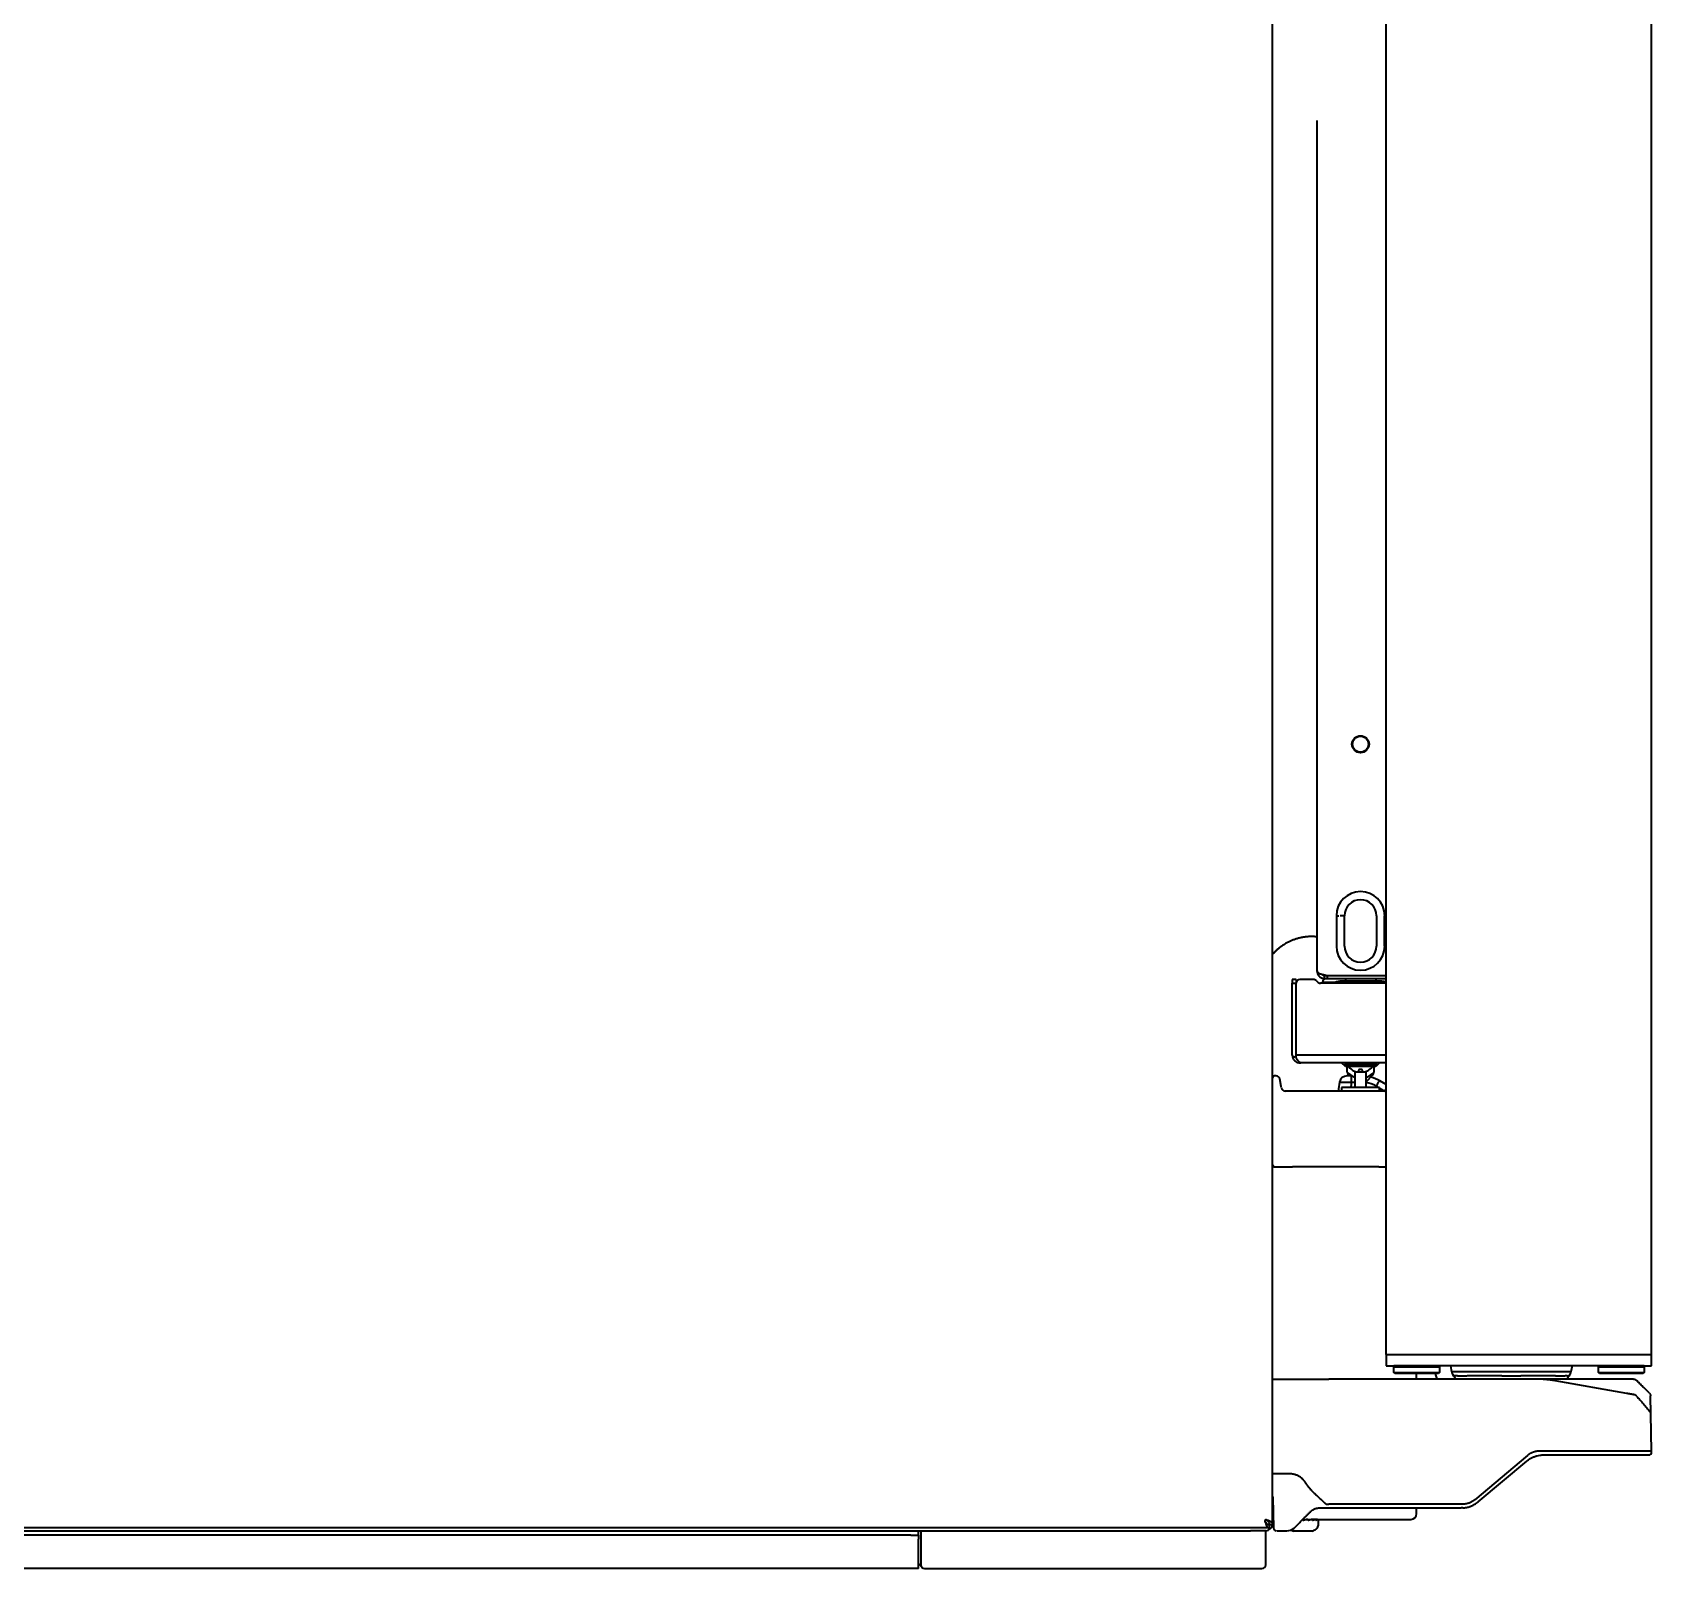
# Model space of a CAD drawing. Extents: x 53 to 4124, y 6244 to 10190.
# Drawn here: x 3627.7 to 4054.8, y 7999.4 to 8404.7 of the extents above; entities that cross this region are included whole.
import ezdxf

# ---------------------------------------------------------------- set-up
doc = ezdxf.new("R2010")
doc.units = 0
doc.header["$LTSCALE"] = 5
doc.layers.add('1', color=7, linetype='CONTINUOUS', true_color=0xffffff)

msp = doc.modelspace()

# ---------------------------------------------------------------- linework, layer by layer
at = {"layer": '1', "color": 7, "linetype": 'Continuous', "lineweight": 35}
for p, q in [((3984.79, 8055.9), (3984.79, 9019.4)), ((4054.8, 8055.9), (4054.8, 9019.4)), ((3954.79, 8011.34), (3954.79, 9007.1)), ((3966.6, 8157.15), (3966.6, 8381.41)), ((3971.64, 8171.65), (3971.64, 8163.65)), ((3971.64, 8171.65), (3972.25, 8171.65)), ((3973.78, 8171.65), (3972.65, 8171.65)), ((3973.78, 8163.65), (3973.78, 8171.65)), ((3982.23, 8171.65), (3982.23, 8163.65)), ((3984.37, 8163.65), (3984.37, 8171.65)), ((3960.01, 8154.85), (3960.01, 8153.85)), ((3961.01, 8154.85), (3960.01, 8154.85)), ((3960.01, 8134.85), (3960.01, 8153.85)), ((3960.01, 8153.85), (3961.01, 8153.85)), ((3961.01, 8154.85), (3961.01, 8153.85)), ((3961.01, 8134.85), (3961.01, 8153.85)), ((3961.01, 8134.85), (3961.01, 8153.85)), ((3965.59, 8154.85), (3962.01, 8154.85)), ((3966.3, 8154.56), (3966.71, 8154.14)), ((3966.6, 8157.07), (3966.6, 8157.15)), ((3966.6, 8157.09), (3966.6, 8156.99)), ((3984.79, 8153.85), (3967.42, 8153.85)), ((3967.88, 8156.11), (3967.86, 8156.12)), ((3968.01, 8154.1), (3968.01, 8153.85)), ((3968.01, 8154.1), (3971.31, 8154.1)), ((3968.4, 8155.9), (3969.03, 8155.9)), ((3968.4, 8155.9), (3968.4, 8155.1)), ((3968.4, 8155.1), (3969.3, 8155.1)), ((3968.51, 8155.1), (3968.51, 8154.97)), ((3969.03, 8155.9), (3984.79, 8155.9)), ((3969.3, 8155.1), (3969.3, 8155.9)), ((3969.3, 8155.1), (3984.79, 8155.1)), ((3983.51, 8154.35), (3972.51, 8154.35)), ((3972.51, 8154.35), (3972.51, 8153.85)), ((3974.01, 8155.1), (3974.01, 8154.35)), ((3982.01, 8155.1), (3982.01, 8154.35)), ((3983.51, 8154.35), (3983.51, 8153.85)), ((3961.01, 8134.55), (3961.01, 8134.85)), ((3961.01, 8134.28), (3961.01, 8134.85)), ((3984.79, 8134.85), (3961.01, 8134.85)), ((3962.01, 8132.85), (3962.26, 8132.85)), ((3984.79, 8132.85), (3962.26, 8132.85)), ((3974.01, 8131.85), (3973.01, 8132.85)), ((3974.01, 8132.6), (3982.01, 8132.6)), ((3974.01, 8132.2), (3974.01, 8132.6)), ((3983.01, 8132.85), (3982.01, 8131.85)), ((3982.01, 8132.6), (3982.01, 8132.2)), ((3955.75, 8129.4), (3955.3, 8129.4)), ((3957.09, 8126.58), (3956.74, 8128.58)), ((3974.01, 8132.2), (3982.01, 8132.2)), ((3974.91, 8131.85), (3974.01, 8131.85)), ((3974.16, 8131.95), (3981.86, 8131.95)), ((3974.51, 8130.27), (3974.51, 8131.85)), ((3974.51, 8130.27), (3976.5, 8128.84)), ((3975.62, 8127.75), (3975.62, 8129.4)), ((3975.68, 8131.06), (3975.63, 8131.06)), ((3976.5, 8130.35), (3976.5, 8126.35)), ((3979.51, 8130.35), (3976.5, 8130.35)), ((3981.21, 8129.56), (3979.42, 8127.77)), ((3979.51, 8126.35), (3979.51, 8130.35)), ((3981.51, 8130.27), (3979.51, 8128.84)), ((3980.38, 8131.06), (3980.25, 8131.02)), ((3980.38, 8131.06), (3980.33, 8131.06)), ((3982.01, 8131.85), (3981.1, 8131.85)), ((3981.51, 8131.85), (3981.51, 8130.27)), ((3957.15, 8126.23), (3957.09, 8126.58)), ((3982.8, 8125.4), (3958.13, 8125.4)), ((3973.01, 8126.35), (3973.01, 8125.4)), ((3983.01, 8126.35), (3973.01, 8126.35)), ((3975.62, 8127.75), (3976.5, 8127.75)), ((3982.12, 8126.68), (3982.68, 8126.35)), ((3984.8, 8125.4), (3982.8, 8125.4)), ((3983.01, 8125.4), (3983.01, 8126.35)), ((3983.01, 8126.16), (3984.32, 8125.4)), ((3984.79, 8127.09), (3983.12, 8128.06)), ((3955.3, 8105.4), (3954.79, 8105.4)), ((3955.3, 8105.4), (3960.05, 8105.4)), ((3982.8, 8105.4), (3960.05, 8105.4)), ((3982.8, 8105.4), (3984.8, 8105.4)), ((3984.79, 8055.9), (3984.79, 8052.9)), ((3984.79, 8055.9), (3986.8, 8055.9)), ((3986.8, 8055.9), (4052.8, 8055.9)), ((4052.8, 8055.9), (4054.8, 8055.9)), ((4054.8, 8052.9), (4054.8, 8055.9)), ((3984.79, 8052.9), (3986.8, 8052.9)), ((3986.8, 8052.65), (3987.05, 8052.9)), ((4052.8, 8052.9), (3986.8, 8052.9)), ((3986.8, 8052.65), (3998.8, 8052.65)), ((3986.8, 8051.15), (3986.8, 8052.65)), ((3998.55, 8052.9), (3998.8, 8052.65)), ((3998.8, 8052.65), (3998.8, 8051.15)), ((4002.07, 8051.32), (4001.8, 8052.9)), ((4033.52, 8051.32), (4002.07, 8051.32)), ((4033.8, 8052.9), (4033.52, 8051.32)), ((4040.8, 8052.65), (4041.05, 8052.9)), ((4040.8, 8052.65), (4052.8, 8052.65)), ((4040.8, 8051.15), (4040.8, 8052.65)), ((4052.55, 8052.9), (4052.8, 8052.65)), ((4052.8, 8052.9), (4054.8, 8052.9)), ((4052.8, 8052.65), (4052.8, 8051.15)), ((3971.36, 8049.4), (3969.68, 8049.4)), ((4004.93, 8049.4), (3971.36, 8049.4)), ((3986.8, 8051.15), (3992.8, 8051.15)), ((3987.05, 8050.9), (3986.8, 8051.15)), ((3992.8, 8050.9), (3987.05, 8050.9)), ((3992.8, 8051.15), (3998.8, 8051.15)), ((3998.55, 8050.9), (3992.8, 8050.9)), ((3992.8, 8049.4), (3992.8, 8050.9)), ((3997.7, 8050.9), (3998.11, 8049.4)), ((3998.8, 8051.15), (3998.55, 8050.9)), ((4003.09, 8050.3), (4002.58, 8050.3)), ((4005.51, 8050.14), (4004.13, 8050.14)), ((4013.83, 8050.3), (4007.06, 8050.3)), ((4017.06, 8049.4), (4008.21, 8049.4)), ((4019.18, 8050.14), (4016.41, 8050.14)), ((4022.11, 8049.4), (4018.04, 8049.4)), ((4028.53, 8050.3), (4021.77, 8050.3)), ((4047.53, 8049.4), (4025.25, 8049.4)), ((4048.23, 8045.62), (4029.38, 8048.95)), ((4031.46, 8050.14), (4030.08, 8050.14)), ((4032.5, 8050.3), (4033.01, 8050.3)), ((4040.8, 8051.15), (4046.8, 8051.15)), ((4041.05, 8050.9), (4040.8, 8051.15)), ((4046.8, 8050.9), (4041.05, 8050.9)), ((4046.8, 8051.15), (4052.8, 8051.15)), ((4052.55, 8050.9), (4046.8, 8050.9)), ((4052.8, 8051.15), (4052.55, 8050.9)), ((4054.62, 8040.15), (4054.54, 8044.99)), ((4054.8, 8030.4), (4054.62, 8040.15)), ((4047.8, 8030.4), (4025.25, 8030.4)), ((4054.8, 8030.4), (4047.8, 8030.4)), ((4054.79, 8030.14), (4054.8, 8030.4)), ((4022.04, 8029.23), (4008.14, 8017.57)), ((4009.06, 8017.04), (4021.84, 8027.76)), ((4026.34, 8029.4), (4047.79, 8029.4)), ((4047.79, 8029.4), (4054.04, 8029.4)), ((3955.02, 8024.4), (3954.79, 8024.4)), ((3956.4, 8024.4), (3955.02, 8024.4)), ((3959.29, 8024.4), (3956.4, 8024.4)), ((3963.83, 8021.54), (3963.62, 8021.9)), ((3954.9, 8018.23), (3955.04, 8010.14)), ((3964.78, 8014.39), (3964.92, 8014.52)), ((4004.93, 8016.4), (3969.68, 8016.4)), ((3969.68, 8015.4), (4004.56, 8015.4)), ((3992.8, 8013.9), (3992.8, 8015.4)), ((3312.6, 8009.4), (3949, 8009.4)), ((3953.65, 8010.2), (3312.9, 8010.2)), ((3861.4, 8008.2), (3861.4, 8009.4)), ((3862, 8009.4), (3862, 8000.4)), ((3953, 8009.4), (3949, 8009.4)), ((3952.77, 8011.92), (3952.77, 8011.85)), ((3953, 8000.4), (3953, 8009.4)), ((3953.08, 8012.23), (3953.14, 8012.23)), ((3954, 8011), (3953.65, 8011)), ((3953.65, 8011), (3953.81, 8011)), ((3953.65, 8010.2), (3953.81, 8010.2)), ((3953.99, 8011), (3953.81, 8011)), ((3953.81, 8010.2), (3953.99, 8010.2)), ((3953.99, 8010.2), (3953.99, 8011)), ((3954, 8011.19), (3954, 8011.34)), ((3954, 8011.19), (3954, 8011)), ((3954, 8011), (3954.79, 8011)), ((3954.79, 8011.19), (3954.79, 8011.34)), ((3954.79, 8011), (3954.79, 8011.19)), ((3956.81, 8009.4), (3958.55, 8009.4)), ((3965.29, 8009.3), (3960.31, 8009.3)), ((3962.8, 8012.4), (3983.8, 8012.4)), ((3965.23, 8012.39), (3964.12, 8012.26)), ((3964.63, 8012.4), (3964.67, 8012.33)), ((3965.33, 8012.39), (3965.24, 8012.38)), ((3966.11, 8012.39), (3965.28, 8012.32)), ((3966.17, 8012.39), (3966.11, 8012.39)), ((3966.59, 8012.39), (3966.14, 8012.36)), ((3966.8, 8012.1), (3966.8, 8010.65)), ((3983.8, 8012.4), (3991.3, 8012.4)), ((3859.4, 8008.2), (3406.4, 8008.2)), ((3859.4, 8008.2), (3861.4, 8008.2)), ((3861.4, 8008.2), (3861.4, 8007.2)), ((3861.4, 8001.6), (3861.4, 8007.2)), ((3861.4, 7999.4), (3861.4, 8001.6)), ((3861.4, 7999.4), (3404.4, 7999.4)), ((3863, 7999.4), (3866, 7999.4)), ((3866, 7999.4), (3949, 7999.4)), ((3949, 7999.4), (3952, 7999.4))]:
    msp.add_line(p, q, dxfattribs=at)
for radius in [2.25, 2.1]:
    msp.add_circle((3978.01, 8216.9), radius, dxfattribs=at)
for centre, radius, start, end in [((3978.01, 8171.65), 6.37, 0, 180), ((3978.01, 8171.65), 4.23, 0, 180), ((3978.01, 8163.65), 6.37, 180, 0), ((3978.01, 8163.65), 4.23, 180, 0), ((3962.01, 8153.85), 1, 90, 180), ((3965.59, 8153.85), 1, 45, 90), ((3967.42, 8154.85), 1, 225, 270), ((3969.01, 8154.1), 1, 90, 180), ((3972.51, 8151.35), 3, 90, 123.5573), ((3983.51, 8151.35), 3, 66.4425, 90), ((3962.01, 8134.85), 2, 180, 196.6967), ((3974.29, 8132.6), 0.283, 118.0725, 180), ((3981.72, 8132.6), 0.283, 0, 61.9275), ((3955.3, 8128.9), 0.5, 90, 180), ((3955.75, 8128.4), 1, 10, 90), ((3974.47, 8127.4), 2, 90, 170), ((3974.29, 8132.2), 0.283, 180, 241.9275), ((3975.51, 8130.27), 1, 196.3478, 225), ((3978.01, 8133.95), 3.74, 212.3241, 230.6209), ((3978.01, 8133.95), 3.74, 309.3889, 327.6759), ((3978.12, 8119.4), 10, 60, 74.9508), ((3980.51, 8130.27), 1, 315, 344.6267), ((3981.72, 8132.2), 0.283, 298.0725, 0), ((3958.13, 8126.4), 1, 190, 270), ((3978.12, 8119.75), 8, 60, 79.9973), ((3955.3, 8105.9), 0.5, 180, 270), ((4004.04, 8051.66), 2, 190, 222.8958), ((4031.55, 8051.66), 2, 317.1042, 350), ((4001.11, 8048.94), 2, 13.3265, 42.8958), ((4034.48, 8048.94), 2, 137.1042, 166.6735), ((4054.04, 8030.15), 0.75, 270, 359), ((3953.41, 8018.06), 1.5, 1, 22.1255), ((3991.3, 8013.9), 1.5, 270, 0), ((3953, 8012), 0.25, 90, 180), ((3953, 8011.2), 1.8, 270, 353.6845), ((3955.79, 8010.15), 0.75, 181, 270), ((3958.55, 8012.4), 3, 270, 309.6918), ((3962.8, 8015.84), 7, 243.1015, 249.1628), ((3962.8, 8015.84), 7, 290.8372, 300), ((3965.8, 8010.65), 1, 300, 0), ((3966.42, 8012.1), 0.375, 0, 25.7201), ((3861.16, 7999.6), 1, 23.5782, 76.5236), ((3863, 8000.4), 1, 180, 270), ((3952, 8000.4), 1, 270, 0)]:
    msp.add_arc(centre, radius, start, end, dxfattribs=at)
at = {"layer": '1', "color": 7, "linetype": 'Continuous', "lineweight": 35, "extrusion": (0, 0, -1)}
for centre, major_axis, ratio, start_param, end_param in [((3978, 8133.97), (-3.62, -0.87), 0.997235, 5.247399, 5.62012), ((3977.75, 8134.01), (-0.81, -3.6), 0.902278, 6.178468, 6.295334), ((3977.45, 8134.01), (-0.38, -3.67), 0.420739, 6.027806, 6.144672), ((3977.71, 8133.97), (-0.27, -3.72), 0.017407, 5.611261, 5.983982), ((3978.3, 8133.97), (-0.27, 3.72), 0.017407, 3.440796, 3.813517), ((3978.56, 8134.01), (-0.38, 3.67), 0.420739, 3.280106, 3.396972), ((3978.26, 8134.01), (-0.81, 3.6), 0.902278, 3.129444, 3.24631), ((3978.01, 8133.97), (-3.62, 0.87), 0.997235, 3.804658, 4.177379), ((3982.12, 8126.33), (-1, -1.73), 0.087823, 1.721753, 3.141593), ((3984.4, 8125.01), (-1, -1.73), 0.087823, 1.74833, 2.120062), ((4026.34, 8022.4), (-4.2, 5.6), 1, 6.228593, 6.335927), ((4026.34, 8022.4), (-7, 0), 1, 1.429434, 1.570796), ((4004.56, 8022.4), (-4.16, 5.63), 1, 3.080358, 3.171137), ((3967.04, 8012.4), (2.13, 2.11), 0.999794, 4.707562, 4.719006), ((4004.56, 8022.4), (-7, 0), 1, 4.654121, 4.712389)]:
    msp.add_ellipse(centre, major_axis=major_axis, ratio=ratio, start_param=start_param, end_param=end_param, dxfattribs=at)
at = {"layer": '1', "color": 7, "linetype": 'Continuous', "lineweight": 35}
msp.add_rational_spline([(3966.63, 8166.07), (3963.29, 8166.44), (3960.02, 8165.73), (3957.18, 8164.05), (3955.01, 8161.67), (3954.95, 8161.61), (3954.88, 8161.55), (3954.8, 8161.51), (3954.71, 8161.49), (3954.69, 8161.49), (3954.68, 8161.49), (3954.66, 8161.48), (3954.65, 8161.48)], [0.499655350133, 0.482189913623, 0.483788026206, 0.50444968788, 0.544174898647, 0.531788766491, 0.527660055772, 0.531788766491, 0.544174898647, 0.544174898647, 0.544077319668, 0.543914335953, 0.543711049309], degree=4, knots=[0, 0, 0, 0, 0, 0.969667, 0.969667, 0.969667, 0.969667, 0.995868, 0.995868, 0.995868, 0.995868, 1, 1, 1, 1, 1], dxfattribs=at)
for points, knots in [([(3968.4, 8156.01), (3968.28, 8156.03), (3968.16, 8156.05), (3967.98, 8156.09), (3967.92, 8156.1), (3967.84, 8156.12), (3967.81, 8156.13), (3967.75, 8156.15), (3967.72, 8156.15), (3967.59, 8156.19), (3967.49, 8156.23), (3967.36, 8156.27), (3967.34, 8156.28), (3967.29, 8156.3), (3967.27, 8156.31), (3967.2, 8156.34), (3967.16, 8156.37), (3967.04, 8156.43), (3966.97, 8156.48), (3966.89, 8156.54), (3966.88, 8156.55), (3966.85, 8156.58), (3966.8, 8156.62), (3966.77, 8156.66), (3966.73, 8156.72), (3966.71, 8156.75), (3966.68, 8156.79), (3966.67, 8156.81), (3966.66, 8156.84), (3966.65, 8156.85), (3966.62, 8156.93), (3966.61, 8157), (3966.6, 8157.07)], [0, 0, 0, 0, 0.125, 0.125, 0.1875, 0.1875, 0.21875, 0.21875, 0.25, 0.25, 0.375, 0.375, 0.40625, 0.40625, 0.4375, 0.4375, 0.5, 0.5, 0.625, 0.625, 0.65625, 0.65625, 0.6875, 0.75, 0.75, 0.8125, 0.8125, 0.84375, 0.84375, 0.875, 0.875, 1, 1, 1, 1]), ([(3966.6, 8156.79), (3966.61, 8156.69), (3966.62, 8156.59), (3966.67, 8156.39), (3966.7, 8156.29), (3966.76, 8156.16), (3966.77, 8156.13), (3966.79, 8156.09), (3966.83, 8156.01), (3966.87, 8155.94), (3966.97, 8155.8), (3967.04, 8155.72), (3967.14, 8155.61), (3967.16, 8155.59), (3967.2, 8155.55), (3967.27, 8155.5), (3967.34, 8155.45), (3967.48, 8155.35), (3967.59, 8155.29), (3967.72, 8155.23), (3967.75, 8155.22), (3967.81, 8155.2), (3967.84, 8155.19), (3967.92, 8155.17), (3968.04, 8155.14), (3968.16, 8155.12), (3968.25, 8155.11), (3968.28, 8155.11), (3968.34, 8155.1), (3968.37, 8155.1), (3968.4, 8155.1)], [0, 0, 0, 0, 0.125, 0.125, 0.25, 0.25, 0.28125, 0.28125, 0.3125, 0.375, 0.375, 0.5, 0.5, 0.53125, 0.53125, 0.5625, 0.625, 0.625, 0.75, 0.75, 0.78125, 0.78125, 0.8125, 0.8125, 0.875, 0.9375, 0.9375, 0.96875, 0.96875, 1, 1, 1, 1]), ([(3968.4, 8155.9), (3968.32, 8155.9), (3968.25, 8155.91), (3968.16, 8155.93), (3968.14, 8155.93), (3968.11, 8155.94), (3968.09, 8155.95), (3968.05, 8155.96), (3968.03, 8155.97), (3968.01, 8155.98)], [0, 0, 0, 0, 0.557491, 0.557491, 0.696864, 0.696864, 0.836237, 0.836237, 1, 1, 1, 1]), ([(3968.75, 8155.9), (3968.69, 8155.92), (3968.62, 8155.94), (3968.51, 8155.97), (3968.45, 8155.99), (3968.4, 8156.01)], [0, 0, 0, 0, 0.537041, 0.537041, 1, 1, 1, 1]), ([(3968.4, 8156.01), (3968.49, 8155.99), (3968.59, 8155.97), (3968.8, 8155.94), (3968.92, 8155.92), (3969.03, 8155.9)], [0, 0, 0, 0, 0.462959, 0.462959, 1, 1, 1, 1]), ([(3960.09, 8134.28), (3960.17, 8134.3), (3960.25, 8134.33), (3960.41, 8134.37), (3960.49, 8134.4), (3960.72, 8134.47), (3960.86, 8134.51), (3961.01, 8134.55)], [0, 0, 0, 0, 0.262924, 0.262924, 0.526857, 0.526857, 1, 1, 1, 1]), ([(3960.09, 8134.28), (3960.12, 8134.18), (3960.15, 8134.09), (3960.23, 8133.92), (3960.28, 8133.84), (3960.36, 8133.72), (3960.39, 8133.68), (3960.43, 8133.62), (3960.45, 8133.6), (3960.48, 8133.56), (3960.49, 8133.54), (3960.57, 8133.45), (3960.64, 8133.39), (3960.79, 8133.26), (3960.87, 8133.21), (3960.99, 8133.13), (3961.03, 8133.1), (3961.12, 8133.06), (3961.16, 8133.04), (3961.29, 8132.98), (3961.38, 8132.95), (3961.57, 8132.9), (3961.66, 8132.88), (3961.76, 8132.87)], [0, 0, 0, 0, 0.125, 0.125, 0.25, 0.25, 0.3125, 0.3125, 0.34375, 0.34375, 0.375, 0.375, 0.5, 0.5, 0.625, 0.625, 0.6875, 0.6875, 0.75, 0.75, 0.875, 0.875, 1, 1, 1, 1]), ([(3962.2, 8132.87), (3962.15, 8132.88), (3962.1, 8132.9), (3962, 8132.95), (3961.95, 8132.98), (3961.88, 8133.04), (3961.85, 8133.06), (3961.81, 8133.09), (3961.8, 8133.11), (3961.78, 8133.13), (3961.76, 8133.14), (3961.7, 8133.21), (3961.65, 8133.26), (3961.55, 8133.39), (3961.5, 8133.45), (3961.43, 8133.56), (3961.4, 8133.6), (3961.35, 8133.68), (3961.33, 8133.72), (3961.26, 8133.84), (3961.21, 8133.92), (3961.11, 8134.09), (3961.06, 8134.18), (3961.01, 8134.28)], [0, 0, 0, 0, 0.125, 0.125, 0.25, 0.25, 0.3125, 0.3125, 0.34375, 0.34375, 0.375, 0.375, 0.5, 0.5, 0.625, 0.625, 0.6875, 0.6875, 0.75, 0.75, 0.875, 0.875, 1, 1, 1, 1]), ([(3961.76, 8132.87), (3961.76, 8132.87), (3961.77, 8132.87), (3961.78, 8132.86), (3961.79, 8132.86), (3961.8, 8132.86), (3961.81, 8132.86), (3961.82, 8132.86), (3961.83, 8132.86), (3961.84, 8132.86), (3961.85, 8132.86), (3961.86, 8132.86), (3961.87, 8132.86), (3961.89, 8132.86), (3961.9, 8132.85), (3961.91, 8132.85), (3961.92, 8132.85), (3961.93, 8132.85), (3961.94, 8132.85), (3961.96, 8132.85), (3961.97, 8132.85), (3961.98, 8132.85), (3961.99, 8132.85), (3962, 8132.85), (3962.01, 8132.85)], [0, 0, 0, 0, 0.043237, 0.08653, 0.129905, 0.173384, 0.216994, 0.260756, 0.304696, 0.348836, 0.3932, 0.437809, 0.482687, 0.527855, 0.573335, 0.619147, 0.665313, 0.711853, 0.758786, 0.806131, 0.853907, 0.902132, 0.950824, 1, 1, 1, 1]), ([(3962.26, 8132.85), (3962.25, 8132.85), (3962.25, 8132.85), (3962.25, 8132.85), (3962.25, 8132.85), (3962.25, 8132.85), (3962.25, 8132.85), (3962.25, 8132.85), (3962.24, 8132.86), (3962.24, 8132.86), (3962.24, 8132.86), (3962.24, 8132.86), (3962.23, 8132.86), (3962.23, 8132.86), (3962.23, 8132.86), (3962.22, 8132.86), (3962.22, 8132.86), (3962.21, 8132.86), (3962.21, 8132.86), (3962.2, 8132.87), (3962.2, 8132.87), (3962.2, 8132.87)], [0, 0, 0, 0, 0.152946, 0.20292, 0.252426, 0.301484, 0.350116, 0.398346, 0.446196, 0.493691, 0.540856, 0.587714, 0.634291, 0.680614, 0.726709, 0.772601, 0.81832, 0.863891, 0.909343, 0.954703, 1, 1, 1, 1]), ([(3975.62, 8129.4), (3975.54, 8129.4), (3975.47, 8129.4), (3975.38, 8129.4), (3975.36, 8129.4), (3975.32, 8129.4), (3975.27, 8129.4), (3975.18, 8129.4), (3975.11, 8129.4), (3975.06, 8129.4), (3975.05, 8129.4), (3975.02, 8129.4), (3975, 8129.4), (3974.92, 8129.4), (3974.86, 8129.4), (3974.79, 8129.4), (3974.76, 8129.4), (3974.72, 8129.4), (3974.71, 8129.4), (3974.69, 8129.4), (3974.68, 8129.4), (3974.63, 8129.4), (3974.59, 8129.4), (3974.56, 8129.4), (3974.55, 8129.4), (3974.54, 8129.4), (3974.53, 8129.4), (3974.51, 8129.4), (3974.5, 8129.4), (3974.48, 8129.4), (3974.47, 8129.4), (3974.47, 8129.4)], [0, 0, 0, 0, 0.125227, 0.125227, 0.156534, 0.156534, 0.18784, 0.250454, 0.313067, 0.313067, 0.344374, 0.344374, 0.375681, 0.375681, 0.500908, 0.500908, 0.563521, 0.563521, 0.594828, 0.594828, 0.626135, 0.626135, 0.751361, 0.751361, 0.782668, 0.782668, 0.813975, 0.813975, 0.876588, 0.876588, 1, 1, 1, 1]), ([(3978.47, 8131.06), (3978.43, 8131.06), (3978.4, 8131.06), (3978.32, 8131.06), (3978.24, 8131.06), (3978.16, 8131.06), (3978.08, 8131.06), (3978.04, 8131.06), (3977.93, 8131.06), (3977.85, 8131.06), (3977.73, 8131.06), (3977.69, 8131.06), (3977.61, 8131.06), (3977.58, 8131.06), (3977.54, 8131.06)], [0, 0, 0, 0, 0.125, 0.125, 0.25, 0.375, 0.375, 0.5, 0.5, 0.75, 0.75, 0.875, 0.875, 1, 1, 1, 1]), ([(3972.5, 8127.75), (3972.5, 8127.75), (3972.5, 8127.75), (3972.5, 8127.75), (3972.5, 8127.75), (3972.5, 8127.75), (3972.51, 8127.75), (3972.51, 8127.75), (3972.51, 8127.75), (3972.53, 8127.76), (3972.56, 8127.76), (3972.61, 8127.77), (3972.65, 8127.77), (3972.66, 8127.77), (3972.67, 8127.77), (3972.68, 8127.77), (3972.71, 8127.77), (3972.73, 8127.77), (3972.79, 8127.77), (3972.87, 8127.77), (3972.98, 8127.78), (3973.06, 8127.78), (3973.09, 8127.78), (3973.15, 8127.78), (3973.19, 8127.78), (3973.28, 8127.78), (3973.42, 8127.78), (3973.64, 8127.78), (3973.81, 8127.78), (3973.93, 8127.78), (3973.98, 8127.78), (3974.07, 8127.78), (3974.11, 8127.77), (3974.24, 8127.77), (3974.43, 8127.77), (3974.62, 8127.77), (3974.76, 8127.77), (3974.81, 8127.77), (3974.91, 8127.76), (3974.96, 8127.76), (3975.11, 8127.76), (3975.21, 8127.76), (3975.36, 8127.75), (3975.44, 8127.75), (3975.53, 8127.75), (3975.57, 8127.75), (3975.6, 8127.75), (3975.61, 8127.75), (3975.61, 8127.75), (3975.62, 8127.75), (3975.62, 8127.75)], [0, 0, 0, 0, 0.001843, 0.001843, 0.003797, 0.007703, 0.015517, 0.031144, 0.062397, 0.062397, 0.124904, 0.187411, 0.187411, 0.203037, 0.203037, 0.218664, 0.218664, 0.249918, 0.249918, 0.312424, 0.374931, 0.374931, 0.406185, 0.406185, 0.437438, 0.437438, 0.499945, 0.562452, 0.624959, 0.624959, 0.656212, 0.656212, 0.687466, 0.687466, 0.749973, 0.812479, 0.812479, 0.843733, 0.843733, 0.874986, 0.874986, 0.937493, 0.937493, 0.968747, 0.984373, 0.992187, 0.996093, 0.998047, 0.998047, 1, 1, 1, 1]), ([(3954.79, 8049.4), (3958.57, 8049.4), (3962.35, 8049.4), (3966.13, 8049.4), (3966.43, 8049.4), (3966.73, 8049.4), (3967.13, 8049.4), (3967.19, 8049.4), (3967.25, 8049.4), (3967.34, 8049.4), (3967.38, 8049.4), (3967.44, 8049.4), (3967.48, 8049.4), (3967.54, 8049.4), (3967.58, 8049.4), (3967.65, 8049.4), (3967.68, 8049.4), (3967.79, 8049.4), (3967.86, 8049.4), (3968.01, 8049.4), (3968.09, 8049.4), (3968.24, 8049.4), (3968.32, 8049.4), (3968.44, 8049.4), (3968.48, 8049.4), (3968.54, 8049.4), (3968.56, 8049.4), (3968.6, 8049.4), (3968.62, 8049.4), (3968.68, 8049.4), (3968.72, 8049.4), (3968.8, 8049.4), (3968.84, 8049.4), (3968.88, 8049.4)], [-11.569498, -11.569498, -11.569498, -11.569498, -0.847344, -0.847344, -0.847344, 0, 0, 0, 0.125, 0.125, 0.1875, 0.1875, 0.25, 0.25, 0.3125, 0.3125, 0.375, 0.375, 0.5, 0.5, 0.625, 0.625, 0.75, 0.75, 0.8125, 0.8125, 0.84375, 0.84375, 0.875, 0.875, 0.9375, 0.9375, 1, 1, 1, 1]), ([(4003.31, 8050.28), (4003.27, 8050.29), (4003.23, 8050.29), (4003.16, 8050.3), (4003.12, 8050.3), (4003.09, 8050.3)], [0, 0, 0, 0, 0.5, 0.5, 1, 1, 1, 1]), ([(4004.13, 8050.14), (4004.09, 8050.14), (4004.06, 8050.14), (4003.99, 8050.15), (4003.95, 8050.15), (4003.88, 8050.16), (4003.84, 8050.17), (4003.77, 8050.19), (4003.74, 8050.19), (4003.66, 8050.21), (4003.63, 8050.22), (4003.56, 8050.23), (4003.53, 8050.24), (4003.43, 8050.26), (4003.37, 8050.27), (4003.31, 8050.28)], [0, 0, 0, 0, 0.125, 0.125, 0.25, 0.25, 0.375, 0.375, 0.5, 0.5, 0.625, 0.625, 0.75, 0.75, 1, 1, 1, 1]), ([(4006.57, 8050.28), (4006.47, 8050.27), (4006.37, 8050.26), (4006.24, 8050.24), (4006.19, 8050.23), (4006.11, 8050.22), (4006.06, 8050.21), (4005.98, 8050.19), (4005.94, 8050.19), (4005.86, 8050.17), (4005.82, 8050.16), (4005.73, 8050.15), (4005.69, 8050.15), (4005.6, 8050.14), (4005.56, 8050.14), (4005.51, 8050.14)], [0, 0, 0, 0, 0.25, 0.25, 0.375, 0.375, 0.5, 0.5, 0.625, 0.625, 0.75, 0.75, 0.875, 0.875, 1, 1, 1, 1]), ([(4007.06, 8050.3), (4006.97, 8050.3), (4006.89, 8050.3), (4006.72, 8050.29), (4006.64, 8050.29), (4006.57, 8050.28)], [0, 0, 0, 0, 0.5, 0.5, 1, 1, 1, 1]), ([(4014.54, 8050.28), (4014.42, 8050.29), (4014.3, 8050.29), (4014.06, 8050.3), (4013.95, 8050.3), (4013.83, 8050.3)], [0, 0, 0, 0, 0.5, 0.5, 1, 1, 1, 1]), ([(4016.41, 8050.14), (4016.33, 8050.14), (4016.25, 8050.14), (4016.1, 8050.15), (4016.02, 8050.15), (4015.86, 8050.16), (4015.78, 8050.17), (4015.63, 8050.19), (4015.55, 8050.19), (4015.4, 8050.21), (4015.32, 8050.22), (4015.16, 8050.23), (4015.08, 8050.24), (4014.85, 8050.26), (4014.7, 8050.27), (4014.54, 8050.28)], [0, 0, 0, 0, 0.125, 0.125, 0.25, 0.25, 0.375, 0.375, 0.5, 0.5, 0.625, 0.625, 0.75, 0.75, 1, 1, 1, 1]), ([(4021.05, 8050.28), (4020.9, 8050.27), (4020.74, 8050.26), (4020.51, 8050.24), (4020.43, 8050.23), (4020.27, 8050.22), (4020.2, 8050.21), (4020.04, 8050.19), (4019.96, 8050.19), (4019.81, 8050.17), (4019.73, 8050.16), (4019.57, 8050.15), (4019.5, 8050.15), (4019.34, 8050.14), (4019.26, 8050.14), (4019.18, 8050.14)], [0, 0, 0, 0, 0.25, 0.25, 0.375, 0.375, 0.5, 0.5, 0.625, 0.625, 0.75, 0.75, 0.875, 0.875, 1, 1, 1, 1]), ([(4021.77, 8050.3), (4021.65, 8050.3), (4021.53, 8050.3), (4021.29, 8050.29), (4021.17, 8050.29), (4021.05, 8050.28)], [0, 0, 0, 0, 0.5, 0.5, 1, 1, 1, 1]), ([(4029.38, 8048.95), (4028.97, 8049.02), (4028.56, 8049.08), (4027.95, 8049.16), (4027.74, 8049.19), (4027.33, 8049.24), (4027.12, 8049.26), (4026.5, 8049.31), (4026.09, 8049.34), (4025.26, 8049.39), (4024.85, 8049.4), (4024.43, 8049.4)], [0, 0, 0, 0, 0.25, 0.25, 0.375, 0.375, 0.5, 0.5, 0.75, 0.75, 1, 1, 1, 1]), ([(4029.03, 8050.28), (4028.95, 8050.29), (4028.87, 8050.29), (4028.7, 8050.3), (4028.62, 8050.3), (4028.53, 8050.3)], [0, 0, 0, 0, 0.5, 0.5, 1, 1, 1, 1]), ([(4030.08, 8050.14), (4030.03, 8050.14), (4029.99, 8050.14), (4029.9, 8050.15), (4029.86, 8050.15), (4029.78, 8050.16), (4029.73, 8050.17), (4029.65, 8050.19), (4029.61, 8050.19), (4029.53, 8050.21), (4029.48, 8050.22), (4029.4, 8050.23), (4029.35, 8050.24), (4029.22, 8050.26), (4029.12, 8050.27), (4029.03, 8050.28)], [0, 0, 0, 0, 0.125, 0.125, 0.25, 0.25, 0.375, 0.375, 0.5, 0.5, 0.625, 0.625, 0.75, 0.75, 1, 1, 1, 1]), ([(4032.28, 8050.28), (4032.22, 8050.27), (4032.16, 8050.26), (4032.07, 8050.24), (4032.03, 8050.23), (4031.96, 8050.22), (4031.93, 8050.21), (4031.86, 8050.19), (4031.82, 8050.19), (4031.75, 8050.17), (4031.71, 8050.16), (4031.64, 8050.15), (4031.6, 8050.15), (4031.53, 8050.14), (4031.5, 8050.14), (4031.46, 8050.14)], [0, 0, 0, 0, 0.25, 0.25, 0.375, 0.375, 0.5, 0.5, 0.625, 0.625, 0.75, 0.75, 0.875, 0.875, 1, 1, 1, 1]), ([(4032.5, 8050.3), (4032.47, 8050.3), (4032.44, 8050.3), (4032.36, 8050.29), (4032.32, 8050.29), (4032.28, 8050.28)], [0, 0, 0, 0, 0.5, 0.5, 1, 1, 1, 1]), ([(4050.05, 8049.4), (4050.05, 8049.4), (4050.05, 8049.4), (4050.03, 8049.4), (4050.03, 8049.4), (4050.01, 8049.4), (4050.01, 8049.4), (4049.99, 8049.4), (4049.98, 8049.4), (4049.96, 8049.4), (4049.95, 8049.4), (4049.92, 8049.4), (4049.91, 8049.4), (4049.88, 8049.4), (4049.87, 8049.4), (4049.82, 8049.4), (4049.78, 8049.4), (4049.7, 8049.4), (4049.66, 8049.4), (4049.57, 8049.4), (4049.52, 8049.4), (4049.46, 8049.4), (4049.44, 8049.4), (4049.42, 8049.4), (4049.37, 8049.4), (4049.33, 8049.4), (4049.25, 8049.4), (4049.18, 8049.4), (4049.06, 8049.4), (4048.99, 8049.4), (4048.89, 8049.4), (4048.86, 8049.4), (4048.8, 8049.4), (4048.79, 8049.4), (4048.75, 8049.4), (4048.73, 8049.4), (4048.64, 8049.4), (4048.57, 8049.4), (4048.42, 8049.4), (4048.34, 8049.4), (4048.19, 8049.4), (4048.11, 8049.4), (4047.99, 8049.4), (4047.95, 8049.4), (4047.86, 8049.4), (4047.82, 8049.4), (4047.74, 8049.4), (4047.7, 8049.4), (4047.64, 8049.4), (4047.62, 8049.4), (4047.58, 8049.4), (4047.55, 8049.4), (4047.53, 8049.4)], [0, 0, 0, 0, 0.0625, 0.0625, 0.09375, 0.09375, 0.125, 0.125, 0.15625, 0.15625, 0.1875, 0.1875, 0.21875, 0.21875, 0.25, 0.25, 0.3125, 0.3125, 0.375, 0.375, 0.4375, 0.4375, 0.453125, 0.453125, 0.46875, 0.5, 0.5, 0.5625, 0.5625, 0.625, 0.625, 0.65625, 0.65625, 0.671875, 0.671875, 0.6875, 0.6875, 0.75, 0.75, 0.8125, 0.8125, 0.875, 0.875, 0.90625, 0.90625, 0.9375, 0.9375, 0.96875, 0.96875, 0.984375, 0.984375, 1, 1, 1, 1]), ([(4050.05, 8049.4), (4050.12, 8049.4), (4050.18, 8049.4), (4050.31, 8049.37), (4050.37, 8049.35), (4050.49, 8049.3), (4050.55, 8049.27), (4050.66, 8049.2), (4050.71, 8049.16), (4050.76, 8049.12)], [0, 0, 0, 0, 0.25, 0.25, 0.5, 0.5, 0.75, 0.75, 1, 1, 1, 1]), ([(4050.26, 8045.27), (4050.25, 8045.27), (4050.25, 8045.27), (4050.24, 8045.27), (4050.23, 8045.27), (4050.22, 8045.27), (4050.21, 8045.27), (4050.19, 8045.28), (4050.18, 8045.28), (4050.14, 8045.29), (4050.12, 8045.29), (4050.09, 8045.3), (4050.08, 8045.3), (4050.07, 8045.3), (4050.06, 8045.3), (4050.04, 8045.3), (4050.03, 8045.31), (4049.98, 8045.31), (4049.95, 8045.32), (4049.84, 8045.34), (4049.75, 8045.35), (4049.65, 8045.37), (4049.62, 8045.38), (4049.61, 8045.38), (4049.58, 8045.39), (4049.55, 8045.39), (4049.48, 8045.4), (4049.42, 8045.41), (4049.32, 8045.43), (4049.26, 8045.44), (4049.15, 8045.46), (4049.09, 8045.47), (4049, 8045.49), (4048.96, 8045.49), (4048.9, 8045.5), (4048.87, 8045.51), (4048.77, 8045.53), (4048.64, 8045.55), (4048.51, 8045.57), (4048.37, 8045.6), (4048.3, 8045.61), (4048.23, 8045.62)], [0, 0, 0, 0, 0.0625, 0.0625, 0.09375, 0.09375, 0.125, 0.125, 0.1875, 0.1875, 0.25, 0.25, 0.265625, 0.265625, 0.28125, 0.28125, 0.3125, 0.3125, 0.375, 0.375, 0.5, 0.515625, 0.515625, 0.53125, 0.53125, 0.5625, 0.5625, 0.625, 0.625, 0.6875, 0.6875, 0.75, 0.75, 0.78125, 0.78125, 0.8125, 0.8125, 0.875, 0.9375, 0.9375, 1, 1, 1, 1]), ([(4050.84, 8044.93), (4050.81, 8044.97), (4050.76, 8045.01), (4050.68, 8045.09), (4050.63, 8045.12), (4050.53, 8045.18), (4050.48, 8045.2), (4050.37, 8045.24), (4050.31, 8045.26), (4050.26, 8045.27)], [0, 0, 0, 0, 0.25, 0.25, 0.5, 0.5, 0.75, 0.75, 1, 1, 1, 1]), ([(4054.24, 8045.69), (4054.29, 8045.64), (4054.33, 8045.59), (4054.4, 8045.49), (4054.43, 8045.43), (4054.48, 8045.31), (4054.5, 8045.25), (4054.53, 8045.12), (4054.54, 8045.06), (4054.54, 8044.99)], [0, 0, 0, 0, 0.25, 0.25, 0.5, 0.5, 0.75, 0.75, 1, 1, 1, 1]), ([(4054.62, 8040.15), (4054.62, 8040.21), (4054.62, 8040.26), (4054.6, 8040.38), (4054.58, 8040.43), (4054.54, 8040.54), (4054.51, 8040.59), (4054.46, 8040.69), (4054.42, 8040.74), (4054.39, 8040.78)], [0, 0, 0, 0, 0.25, 0.25, 0.5, 0.5, 0.75, 0.75, 1, 1, 1, 1]), ([(4025.25, 8030.4), (4025.23, 8030.4), (4025.19, 8030.4), (4025.12, 8030.4), (4025.04, 8030.4), (4024.95, 8030.39), (4024.86, 8030.39), (4024.75, 8030.38), (4024.64, 8030.36), (4024.51, 8030.35), (4024.34, 8030.32), (4024.14, 8030.28), (4023.92, 8030.22), (4023.72, 8030.16), (4023.54, 8030.1), (4023.35, 8030.03), (4023.16, 8029.94), (4022.96, 8029.85), (4022.79, 8029.75), (4022.66, 8029.68), (4022.57, 8029.62), (4022.49, 8029.57), (4022.41, 8029.52), (4022.34, 8029.47), (4022.28, 8029.43), (4022.23, 8029.38), (4022.18, 8029.35), (4022.13, 8029.31), (4022.1, 8029.28), (4022.06, 8029.26), (4022.05, 8029.24), (4022.04, 8029.23)], [0, 0, 0, 0, 0.017064, 0.036815, 0.059249, 0.084363, 0.112153, 0.142614, 0.175746, 0.211544, 0.250008, 0.322378, 0.388152, 0.447354, 0.499999, 0.556663, 0.617207, 0.681642, 0.74999, 0.781923, 0.811844, 0.839751, 0.865643, 0.889519, 0.911376, 0.931211, 0.949024, 0.964812, 0.978571, 0.990302, 1, 1, 1, 1]), ([(4022.44, 8028.22), (4022.66, 8028.36), (4022.89, 8028.5), (4023.24, 8028.68), (4023.41, 8028.76), (4023.59, 8028.84), (4023.71, 8028.89), (4023.77, 8028.91), (4023.96, 8028.98), (4024.14, 8029.05), (4024.33, 8029.11), (4024.46, 8029.14), (4024.52, 8029.16), (4024.84, 8029.24), (4025.1, 8029.3), (4025.36, 8029.33)], [0, 0, 0, 0, 0.25, 0.25, 0.375, 0.4375, 0.4375, 0.5, 0.5, 0.625, 0.6875, 0.6875, 0.75, 0.75, 1, 1, 1, 1]), ([(3963.62, 8021.9), (3963.61, 8021.91), (3963.6, 8021.94), (3963.57, 8021.99), (3963.53, 8022.05), (3963.48, 8022.13), (3963.42, 8022.22), (3963.34, 8022.33), (3963.25, 8022.45), (3963.15, 8022.58), (3963.04, 8022.71), (3962.93, 8022.83), (3962.79, 8022.97), (3962.6, 8023.16), (3962.33, 8023.38), (3962.05, 8023.58), (3961.8, 8023.73), (3961.53, 8023.88), (3961.22, 8024.02), (3960.89, 8024.14), (3960.64, 8024.22), (3960.44, 8024.27), (3960.29, 8024.3), (3960.12, 8024.33), (3959.98, 8024.36), (3959.86, 8024.37), (3959.78, 8024.38), (3959.71, 8024.38), (3959.64, 8024.39), (3959.57, 8024.39), (3959.51, 8024.4), (3959.46, 8024.4), (3959.41, 8024.4), (3959.36, 8024.4), (3959.33, 8024.4), (3959.3, 8024.4), (3959.29, 8024.4)], [0, 0, 0, 0, 0.0061, 0.01531, 0.027667, 0.04322, 0.062032, 0.084179, 0.109751, 0.139649, 0.168791, 0.197137, 0.224648, 0.276341, 0.344632, 0.418422, 0.469345, 0.515612, 0.598152, 0.668476, 0.730211, 0.758888, 0.790823, 0.826032, 0.864529, 0.882031, 0.898505, 0.913948, 0.928354, 0.941722, 0.954048, 0.96533, 0.975568, 0.984759, 0.992903, 1, 1, 1, 1]), ([(3963.86, 8021.49), (3964.02, 8021.27), (3964.18, 8021.06), (3964.52, 8020.64), (3964.69, 8020.44), (3965.06, 8020.03), (3965.26, 8019.83), (3965.66, 8019.43), (3965.86, 8019.24), (3966.18, 8018.94), (3966.29, 8018.84), (3966.45, 8018.69), (3966.5, 8018.64), (3966.61, 8018.54), (3966.67, 8018.49), (3966.94, 8018.24), (3967.16, 8018.04), (3967.6, 8017.63), (3967.82, 8017.43), (3968.26, 8017.01), (3968.48, 8016.8), (3968.7, 8016.58)], [0, 0, 0, 0, 0.125, 0.125, 0.25, 0.25, 0.375, 0.375, 0.5, 0.5, 0.5625, 0.5625, 0.59375, 0.59375, 0.625, 0.625, 0.75, 0.75, 0.875, 0.875, 1, 1, 1, 1]), ([(4008.14, 8017.57), (4008.13, 8017.56), (4008.1, 8017.53), (4008.04, 8017.49), (4007.97, 8017.44), (4007.89, 8017.38), (4007.8, 8017.31), (4007.69, 8017.23), (4007.56, 8017.15), (4007.41, 8017.06), (4007.22, 8016.96), (4007.02, 8016.86), (4006.83, 8016.78), (4006.64, 8016.7), (4006.46, 8016.64), (4006.26, 8016.58), (4006.04, 8016.52), (4005.85, 8016.49), (4005.72, 8016.46), (4005.64, 8016.45), (4005.56, 8016.44), (4005.49, 8016.43), (4005.42, 8016.43), (4005.36, 8016.42), (4005.3, 8016.42), (4005.24, 8016.41), (4005.19, 8016.41), (4005.13, 8016.41), (4005.09, 8016.4), (4005.04, 8016.4), (4005, 8016.4), (4004.96, 8016.4), (4004.94, 8016.4), (4004.93, 8016.4)], [0, 0, 0, 0, 0.015307, 0.035184, 0.059623, 0.088618, 0.12216, 0.160242, 0.20286, 0.250007, 0.318362, 0.382801, 0.443341, 0.499998, 0.55265, 0.611855, 0.677626, 0.749989, 0.773387, 0.795826, 0.817305, 0.837824, 0.857382, 0.87598, 0.893616, 0.91029, 0.926001, 0.940748, 0.954531, 0.967348, 0.9792, 0.990084, 1, 1, 1, 1]), ([(3960.67, 8010.28), (3961.02, 8010.62), (3961.36, 8010.97), (3962.05, 8011.65), (3962.39, 8012), (3963.08, 8012.68), (3963.42, 8013.02), (3963.93, 8013.54), (3964.1, 8013.71), (3964.44, 8014.05), (3964.61, 8014.22), (3964.78, 8014.39)], [0, 0, 0, 0, 0.25, 0.25, 0.5, 0.5, 0.75, 0.75, 0.875, 0.875, 1, 1, 1, 1]), ([(3964.94, 8014.55), (3964.97, 8014.58), (3965, 8014.61), (3965.07, 8014.67), (3965.1, 8014.69), (3965.2, 8014.78), (3965.28, 8014.83), (3965.42, 8014.93), (3965.5, 8014.98), (3965.66, 8015.07), (3965.75, 8015.11), (3965.88, 8015.17), (3965.92, 8015.19), (3965.99, 8015.21), (3966.01, 8015.22), (3966.06, 8015.24), (3966.09, 8015.25), (3966.2, 8015.29), (3966.3, 8015.31), (3966.5, 8015.36), (3966.6, 8015.37), (3966.82, 8015.4), (3966.93, 8015.4), (3967.04, 8015.4)], [0, 0, 0, 0, 0.0625, 0.0625, 0.125, 0.125, 0.25, 0.25, 0.375, 0.375, 0.5, 0.5, 0.5625, 0.5625, 0.59375, 0.59375, 0.625, 0.625, 0.75, 0.75, 0.875, 0.875, 1, 1, 1, 1]), ([(3968.9, 8016.46), (3968.89, 8016.47), (3968.88, 8016.47), (3968.86, 8016.47), (3968.85, 8016.48), (3968.82, 8016.49), (3968.81, 8016.5), (3968.78, 8016.51), (3968.77, 8016.52), (3968.76, 8016.53), (3968.75, 8016.54), (3968.72, 8016.56), (3968.71, 8016.57), (3968.7, 8016.58)], [0, 0, 0, 0, 0.125, 0.125, 0.25, 0.25, 0.5, 0.5, 0.625, 0.625, 0.75, 0.75, 1, 1, 1, 1]), ([(3968.9, 8016.46), (3968.91, 8016.46), (3968.93, 8016.46), (3968.97, 8016.45), (3969, 8016.45), (3969.04, 8016.44), (3969.07, 8016.44), (3969.1, 8016.44), (3969.14, 8016.43), (3969.17, 8016.43), (3969.2, 8016.43), (3969.23, 8016.42), (3969.26, 8016.42), (3969.29, 8016.42), (3969.31, 8016.42), (3969.34, 8016.41), (3969.37, 8016.41), (3969.4, 8016.41), (3969.42, 8016.41), (3969.45, 8016.41), (3969.47, 8016.41), (3969.5, 8016.41), (3969.52, 8016.4), (3969.54, 8016.4), (3969.56, 8016.4), (3969.58, 8016.4), (3969.61, 8016.4), (3969.63, 8016.4), (3969.64, 8016.4), (3969.66, 8016.4), (3969.68, 8016.4), (3969.68, 8016.4)], [0, 0, 0, 0, 0.045822, 0.090837, 0.135046, 0.178447, 0.221042, 0.262828, 0.303807, 0.343977, 0.383338, 0.42189, 0.459633, 0.496565, 0.532688, 0.567999, 0.602498, 0.636186, 0.669061, 0.701124, 0.732373, 0.762807, 0.792428, 0.821233, 0.849223, 0.876396, 0.902752, 0.928292, 0.953013, 0.976916, 1, 1, 1, 1]), ([(4004.97, 8015.41), (4005.29, 8015.43), (4005.61, 8015.47), (4006, 8015.55), (4006.08, 8015.57), (4006.24, 8015.6), (4006.32, 8015.62), (4006.55, 8015.69), (4006.7, 8015.73), (4006.93, 8015.81), (4007, 8015.84), (4007.15, 8015.9), (4007.23, 8015.93), (4007.45, 8016.02), (4007.59, 8016.09), (4008.02, 8016.31), (4008.29, 8016.47), (4008.56, 8016.65)], [0, 0, 0, 0, 0.25, 0.25, 0.3125, 0.3125, 0.375, 0.375, 0.5, 0.5, 0.5625, 0.5625, 0.625, 0.625, 0.75, 0.75, 1, 1, 1, 1]), ([(3952.75, 8012), (3952.75, 8011.99), (3952.75, 8011.96), (3952.75, 8011.93), (3952.76, 8011.89), (3952.76, 8011.86), (3952.77, 8011.85)], [0, 0, 0, 0, 0.253656, 0.505818, 0.755049, 1, 1, 1, 1]), ([(3952.77, 8011.92), (3952.84, 8011.8), (3952.92, 8011.67), (3953.06, 8011.45), (3953.14, 8011.35), (3953.28, 8011.18), (3953.36, 8011.12), (3953.51, 8011.03), (3953.58, 8011), (3953.65, 8011)], [0, 0, 0, 0, 0.25, 0.25, 0.5, 0.5, 0.75, 0.75, 1, 1, 1, 1]), ([(3952.77, 8011.85), (3952.81, 8011.74), (3952.84, 8011.63), (3952.92, 8011.42), (3952.95, 8011.31), (3953.03, 8011.11), (3953.06, 8011.02), (3953.14, 8010.84), (3953.17, 8010.75), (3953.25, 8010.6), (3953.28, 8010.53), (3953.36, 8010.42), (3953.4, 8010.37), (3953.47, 8010.28), (3953.51, 8010.25), (3953.58, 8010.21), (3953.62, 8010.2), (3953.65, 8010.2)], [0, 0, 0, 0, 0.125, 0.125, 0.25, 0.25, 0.375, 0.375, 0.5, 0.5, 0.625, 0.625, 0.75, 0.75, 0.875, 0.875, 1, 1, 1, 1]), ([(3953.14, 8012.23), (3953.13, 8012.23), (3953.11, 8012.24), (3953.07, 8012.25), (3953.03, 8012.25), (3953.01, 8012.25), (3953, 8012.25)], [0, 0, 0, 0, 0.244951, 0.494182, 0.746344, 1, 1, 1, 1]), ([(3954, 8011.34), (3954, 8011.42), (3953.97, 8011.49), (3953.88, 8011.64), (3953.81, 8011.71), (3953.65, 8011.86), (3953.55, 8011.93), (3953.32, 8012.08), (3953.2, 8012.15), (3953.08, 8012.23)], [0, 0, 0, 0, 0.25, 0.25, 0.5, 0.5, 0.75, 0.75, 1, 1, 1, 1]), ([(3954.79, 8011.34), (3954.79, 8011.38), (3954.78, 8011.42), (3954.74, 8011.49), (3954.71, 8011.53), (3954.63, 8011.6), (3954.58, 8011.64), (3954.46, 8011.71), (3954.4, 8011.75), (3954.24, 8011.82), (3954.16, 8011.86), (3953.98, 8011.93), (3953.89, 8011.97), (3953.69, 8012.04), (3953.58, 8012.08), (3953.37, 8012.15), (3953.26, 8012.19), (3953.14, 8012.23)], [0, 0, 0, 0, 0.125, 0.125, 0.25, 0.25, 0.375, 0.375, 0.5, 0.5, 0.625, 0.625, 0.75, 0.75, 0.875, 0.875, 1, 1, 1, 1]), ([(3955.95, 8009.4), (3956.03, 8009.4), (3956.19, 8009.4), (3956.41, 8009.4), (3956.55, 8009.4), (3956.65, 8009.4), (3956.68, 8009.4), (3956.75, 8009.4), (3956.78, 8009.4), (3956.81, 8009.4)], [0, 0, 0, 0, 0.25, 0.5, 0.75, 0.75, 0.875, 0.875, 1, 1, 1, 1]), ([(3962.8, 8012.1), (3962.79, 8012.13), (3962.78, 8012.16), (3962.77, 8012.2), (3962.77, 8012.21), (3962.76, 8012.24), (3962.76, 8012.25), (3962.75, 8012.29), (3962.75, 8012.31), (3962.74, 8012.34), (3962.74, 8012.34), (3962.74, 8012.35)], [0, 0, 0, 0, 0.310909, 0.310909, 0.466364, 0.466364, 0.621818, 0.621818, 0.932727, 0.932727, 1, 1, 1, 1]), ([(3964.05, 8012.39), (3964.01, 8012.38), (3963.96, 8012.37), (3963.86, 8012.35), (3963.81, 8012.34), (3963.66, 8012.3), (3963.56, 8012.28), (3963.42, 8012.25), (3963.39, 8012.24), (3963.34, 8012.23), (3963.26, 8012.21), (3963.18, 8012.19), (3963.02, 8012.15), (3962.91, 8012.13), (3962.8, 8012.1)], [0, 0, 0, 0, 0.125, 0.125, 0.25, 0.25, 0.5, 0.5, 0.5625, 0.5625, 0.625, 0.75, 0.75, 1, 1, 1, 1]), ([(3964.16, 8012.1), (3964.16, 8012.13), (3964.15, 8012.16), (3964.14, 8012.2), (3964.13, 8012.21), (3964.13, 8012.24), (3964.12, 8012.25), (3964.11, 8012.29), (3964.1, 8012.31), (3964.08, 8012.34), (3964.08, 8012.35), (3964.06, 8012.37), (3964.06, 8012.38), (3964.05, 8012.39)], [0, 0, 0, 0, 0.25, 0.25, 0.375, 0.375, 0.5, 0.5, 0.75, 0.75, 0.875, 0.875, 1, 1, 1, 1]), ([(3965.23, 8012.39), (3965.19, 8012.38), (3965.16, 8012.37), (3965.08, 8012.35), (3965.04, 8012.34), (3964.92, 8012.3), (3964.84, 8012.28), (3964.73, 8012.25), (3964.7, 8012.24), (3964.66, 8012.23), (3964.59, 8012.21), (3964.51, 8012.19), (3964.37, 8012.15), (3964.27, 8012.13), (3964.16, 8012.1)], [0, 0, 0, 0, 0.125, 0.125, 0.25, 0.25, 0.5, 0.5, 0.5625, 0.5625, 0.625, 0.75, 0.75, 1, 1, 1, 1]), ([(3965.37, 8012.1), (3965.36, 8012.13), (3965.35, 8012.16), (3965.34, 8012.2), (3965.34, 8012.21), (3965.33, 8012.24), (3965.32, 8012.25), (3965.3, 8012.29), (3965.29, 8012.31), (3965.27, 8012.34), (3965.26, 8012.35), (3965.24, 8012.37), (3965.23, 8012.38), (3965.23, 8012.39)], [0, 0, 0, 0, 0.25, 0.25, 0.375, 0.375, 0.5, 0.5, 0.75, 0.75, 0.875, 0.875, 1, 1, 1, 1]), ([(3965.33, 8012.39), (3965.38, 8012.38), (3965.43, 8012.37), (3965.5, 8012.35), (3965.53, 8012.35), (3965.55, 8012.34)], [0, 0, 0, 0, 0.640205, 0.640205, 1, 1, 1, 1]), ([(3966.11, 8012.39), (3966.09, 8012.38), (3966.07, 8012.37), (3966.03, 8012.35), (3966.01, 8012.34), (3965.93, 8012.3), (3965.87, 8012.28), (3965.8, 8012.25), (3965.78, 8012.24), (3965.75, 8012.23), (3965.7, 8012.21), (3965.64, 8012.19), (3965.53, 8012.15), (3965.45, 8012.13), (3965.37, 8012.1)], [0, 0, 0, 0, 0.125, 0.125, 0.25, 0.25, 0.5, 0.5, 0.5625, 0.5625, 0.625, 0.75, 0.75, 1, 1, 1, 1]), ([(3966.26, 8012.1), (3966.26, 8012.13), (3966.25, 8012.16), (3966.24, 8012.2), (3966.23, 8012.21), (3966.22, 8012.24), (3966.22, 8012.25), (3966.2, 8012.29), (3966.18, 8012.31), (3966.16, 8012.34), (3966.15, 8012.35), (3966.13, 8012.37), (3966.12, 8012.38), (3966.11, 8012.39)], [0, 0, 0, 0, 0.25, 0.25, 0.375, 0.375, 0.5, 0.5, 0.75, 0.75, 0.875, 0.875, 1, 1, 1, 1]), ([(3966.59, 8012.39), (3966.59, 8012.38), (3966.59, 8012.37), (3966.58, 8012.35), (3966.58, 8012.34), (3966.56, 8012.3), (3966.54, 8012.28), (3966.5, 8012.25), (3966.5, 8012.24), (3966.48, 8012.23), (3966.46, 8012.21), (3966.43, 8012.19), (3966.36, 8012.15), (3966.31, 8012.13), (3966.26, 8012.1)], [0, 0, 0, 0, 0.125, 0.125, 0.25, 0.25, 0.5, 0.5, 0.5625, 0.5625, 0.625, 0.75, 0.75, 1, 1, 1, 1]), ([(3966.73, 8012.1), (3966.73, 8012.13), (3966.73, 8012.16), (3966.72, 8012.2), (3966.71, 8012.21), (3966.7, 8012.24), (3966.7, 8012.25), (3966.68, 8012.29), (3966.66, 8012.31), (3966.64, 8012.34), (3966.63, 8012.35), (3966.61, 8012.37), (3966.6, 8012.38), (3966.59, 8012.39)], [0, 0, 0, 0, 0.25, 0.25, 0.375, 0.375, 0.5, 0.5, 0.75, 0.75, 0.875, 0.875, 1, 1, 1, 1]), ([(3966.61, 8012.39), (3966.63, 8012.38), (3966.65, 8012.37), (3966.68, 8012.35), (3966.7, 8012.34), (3966.74, 8012.3), (3966.75, 8012.28), (3966.77, 8012.25), (3966.77, 8012.24), (3966.77, 8012.23), (3966.77, 8012.21), (3966.77, 8012.19), (3966.77, 8012.15), (3966.75, 8012.13), (3966.73, 8012.1)], [0, 0, 0, 0, 0.125, 0.125, 0.25, 0.25, 0.5, 0.5, 0.5625, 0.5625, 0.625, 0.75, 0.75, 1, 1, 1, 1])]:
    msp.add_open_spline(points, degree=3, knots=knots, dxfattribs=at)
for points, degree in [([(3966.6, 8156.99), (3966.6, 8156.93), (3966.6, 8156.86), (3966.6, 8156.79)], 3), ([(3968.75, 8155.9), (3968.84, 8155.9), (3968.94, 8155.9), (3969.03, 8155.9)], 3), ([(3972.5, 8127.75), (3972.37, 8126.97), (3972.23, 8126.18), (3972.09, 8125.4)], 3), ([(3975.57, 8126.35), (3975.58, 8126.82), (3975.6, 8127.28), (3975.62, 8127.75)], 3), ([(3968.88, 8049.4), (3968.92, 8049.4), (3968.96, 8049.4), (3969, 8049.4)], 3), ([(3969, 8049.4), (3969.23, 8049.4), (3969.45, 8049.4), (3969.68, 8049.4)], 3), ([(4008.21, 8049.4), (4007.12, 8049.4), (4006.02, 8049.4), (4004.93, 8049.4)], 3), ([(4018.04, 8049.4), (4017.55, 8049.4), (4017.06, 8049.4)], 2), ([(4024.17, 8049.4), (4023.48, 8049.4), (4022.79, 8049.4), (4022.11, 8049.4)], 3), ([(4024.43, 8049.4), (4024.34, 8049.4), (4024.26, 8049.4), (4024.17, 8049.4)], 3), ([(4025.25, 8049.4), (4024.9, 8049.4), (4024.54, 8049.4), (4024.19, 8049.4)], 3), ([(4054.24, 8045.69), (4050.76, 8049.12)], 1), ([(4050.84, 8044.93), (4054.39, 8040.78)], 1), ([(3963.86, 8021.49), (3963.85, 8021.5), (3963.84, 8021.52), (3963.83, 8021.54)], 3), ([(3967.04, 8015.4), (3967.19, 8015.4), (3967.49, 8015.4), (3967.96, 8015.4), (3968.43, 8015.4), (3968.74, 8015.4), (3968.9, 8015.4)], 3), ([(3968.9, 8015.4), (3969.16, 8015.4), (3969.42, 8015.4), (3969.68, 8015.4)], 3), ([(3960.47, 8010.09), (3960.54, 8010.15), (3960.61, 8010.21), (3960.67, 8010.28)], 3)]:
    msp.add_open_spline(points, degree=degree, dxfattribs=at)

doc.saveas('drawing.dxf')
